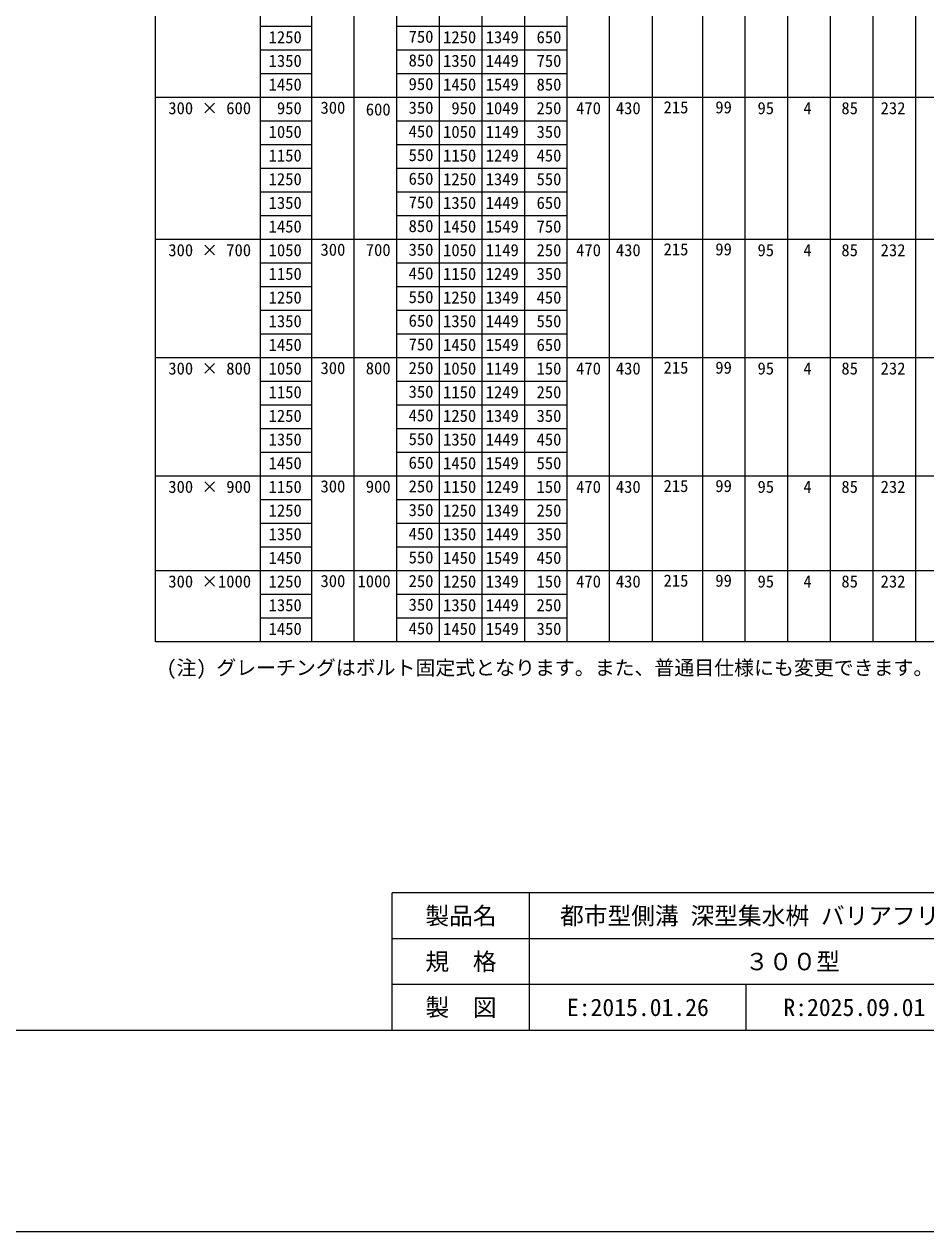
# Model space of a CAD drawing. Units: millimetres, scale not verified. Extents: x 63886 to 97934, y 3628 to 26930.
# Drawn here: x 69379 to 72897, y 3628 to 8340 of the extents above; entities that cross this region are included whole.
import ezdxf
from ezdxf.enums import TextEntityAlignment as Align

# ---------------------------------------------------------------- set-up
doc = ezdxf.new("R2010")
doc.units = ezdxf.units.MM
doc.header["$LTSCALE"] = 30
for name, color, linetype, lineweight in [('0_2', 7, 'Continuous', 13), ('図枠', 7, 'Continuous', 13), ('寸法表', 7, 'Continuous', 13)]:
    doc.layers.add(name, color=color, linetype=linetype, lineweight=lineweight)
doc.styles.add('ＭＳ ゴシック', font='')
doc.styles.get('ＭＳ ゴシック').set_extended_font_data('MS Gothic')

msp = doc.modelspace()

# ---------------------------------------------------------------- linework, layer by layer
at = {"layer": '0_2', "color": 1}
msp.add_line((86381.5, 3628.18), (63886.48, 3628.18), dxfattribs=at)
at = {"layer": '図枠', "lineweight": 20}
for p, q in [((74510.23, 4950.57), (70815.62, 4950.57)), ((70815.62, 4414.85), (70815.62, 4950.57)), ((71351.33, 4414.85), (71351.33, 4950.57)), ((74510.23, 4771.99), (70815.62, 4771.99)), ((73438.8, 4593.42), (70815.62, 4593.42)), ((72195.76, 4414.85), (72195.76, 4593.42)), ((64510.23, 4414.85), (74510.23, 4414.85))]:
    msp.add_line(p, q, dxfattribs=at)
at = {"layer": '寸法表'}
for p, q in [((69891.67, 5930.23), (69891.67, 10547.24)), ((70499.8, 10547.24), (70499.8, 5930.23)), ((70301.67, 5930.23), (70301.67, 10362.55)), ((70666.01, 10362.55), (70666.01, 5930.23)), ((70832.22, 10362.55), (70832.22, 5930.23)), ((70998.43, 10362.55), (70998.43, 5930.23)), ((71164.64, 10362.55), (71164.64, 5930.23)), ((71330.85, 10362.55), (71330.85, 5930.23)), ((71497.01, 10362.55), (71497.01, 5930.23)), ((71662.16, 10362.55), (71662.16, 5930.23)), ((71828.93, 10362.55), (71828.93, 5930.23)), ((72025.06, 10362.55), (72025.06, 5930.23)), ((72191.27, 10362.55), (72191.27, 5930.23)), ((72357.49, 10362.55), (72357.49, 5930.23)), ((72523.69, 10362.55), (72523.69, 5930.23)), ((72689.91, 10362.55), (72689.91, 5930.23)), ((72856.12, 10362.55), (72856.12, 5930.23)), ((70499.8, 8331.07), (70301.67, 8331.07)), ((71497.01, 8331.07), (70832.22, 8331.07)), ((70499.8, 8238.73), (70301.67, 8238.73)), ((71497.01, 8238.73), (70832.22, 8238.73)), ((70499.8, 8146.39), (70301.67, 8146.39)), ((71497.01, 8146.39), (70832.22, 8146.39)), ((74144.49, 8054.05), (69891.67, 8054.05)), ((70499.8, 7961.71), (70301.67, 7961.71)), ((71497.01, 7961.71), (70832.22, 7961.71)), ((70499.8, 7869.37), (70301.67, 7869.37)), ((71497.01, 7869.37), (70832.22, 7869.37)), ((70499.8, 7777.03), (70301.67, 7777.03)), ((71497.01, 7777.03), (70832.22, 7777.03)), ((70499.8, 7684.69), (70301.67, 7684.69)), ((71497.01, 7684.69), (70832.22, 7684.69)), ((70499.8, 7592.35), (70301.67, 7592.35)), ((71497.01, 7592.35), (70832.22, 7592.35)), ((74144.49, 7500.01), (69891.67, 7500.01)), ((70499.8, 7407.67), (70301.67, 7407.67)), ((71497.01, 7407.67), (70832.22, 7407.67)), ((70499.8, 7315.33), (70301.67, 7315.33)), ((71497.01, 7315.33), (70832.22, 7315.33)), ((70499.8, 7222.99), (70301.67, 7222.99)), ((71497.01, 7222.99), (70832.22, 7222.99)), ((70499.8, 7130.65), (70301.67, 7130.65)), ((71497.01, 7130.65), (70832.22, 7130.65)), ((74144.49, 7038.31), (69891.67, 7038.31)), ((70499.8, 6945.97), (70301.67, 6945.97)), ((71497.01, 6945.97), (70832.22, 6945.97)), ((70499.8, 6853.63), (70301.67, 6853.63)), ((71497.01, 6853.63), (70832.22, 6853.63)), ((70499.8, 6761.29), (70301.67, 6761.29)), ((71497.01, 6761.29), (70832.22, 6761.29)), ((70499.8, 6668.95), (70301.67, 6668.95)), ((71497.01, 6668.95), (70832.22, 6668.95)), ((74144.49, 6576.61), (69891.67, 6576.61)), ((70499.8, 6484.27), (70301.67, 6484.27)), ((71497.01, 6484.27), (70832.22, 6484.27)), ((70499.8, 6391.93), (70301.67, 6391.93)), ((71497.01, 6391.93), (70832.22, 6391.93)), ((70499.8, 6299.59), (70301.67, 6299.59)), ((71497.01, 6299.59), (70832.22, 6299.59)), ((74144.49, 6207.25), (69891.67, 6207.25)), ((70499.8, 6114.91), (70301.67, 6114.91)), ((71497.01, 6114.91), (70832.22, 6114.91)), ((70499.8, 6022.57), (70301.67, 6022.57)), ((71497.01, 6022.57), (70832.22, 6022.57)), ((74144.49, 5930.23), (69891.67, 5930.23))]:
    msp.add_line(p, q, dxfattribs=at)

# ---------------------------------------------------------------- texts
at = {"layer": '図枠', "style": 'ＭＳ ゴシック'}
for s, p in [('製品名', (71083.47, 4861.28)), ('都市型側溝 深型集水桝 バリアフリータイプ', (72395.07, 4861.28)), ('規  格', (71083.47, 4682.71)), ('３００型', (72376.87, 4682.71)), ('製\u3000図', (71083.47, 4504.14)), ('E:2015.01.26', (71773.54, 4504.14)), ('R:2025.09.01', (72617.97, 4504.14))]:
    msp.add_text(s, height=67.82, dxfattribs=at).set_placement(p, align=Align.MIDDLE_CENTER)
at = {"layer": '寸法表', "style": 'ＭＳ ゴシック'}
for s, height, p in [('1250', 47.47, (70333.22, 8251.73)), (' 750', 47.47, (70846.88, 8253.51)), ('1250', 47.47, (71013.66, 8251.73)), ('1349', 47.47, (71179.86, 8251.73)), (' 650', 47.47, (71346.08, 8251.72)), ('1350', 47.47, (70333.22, 8159.39)), (' 850', 47.47, (70846.88, 8161.17)), ('1350', 47.47, (71013.65, 8159.39)), ('1449', 47.47, (71179.86, 8159.39)), (' 750', 47.47, (71346.08, 8159.38)), ('1450', 47.47, (70333.22, 8067.05)), (' 950', 47.47, (70846.88, 8068.83)), ('1450', 47.47, (71013.65, 8067.05)), ('1549', 47.47, (71179.86, 8067.05)), (' 850', 47.47, (71346.08, 8067.03)), ('300 × 600', 47.47, (69941.75, 7974.7)), (' 950', 47.47, (70333.22, 7974.71)), ('300', 47.47, (70535.47, 7976.54)), (' 600', 47.47, (70679.85, 7969.7)), (' 350', 47.47, (70846.88, 7976.49)), (' 950', 47.47, (71013.66, 7974.71)), ('1049', 47.47, (71179.87, 7974.71)), (' 250', 47.47, (71346.08, 7974.71)), ('470', 47.47, (71532.68, 7974.82)), ('430', 47.47, (71687.64, 7974.82)), ('215', 47.47, (71873.75, 7978.03)), ('99', 47.47, (72075.62, 7978.03)), ('95', 47.47, (72240.2, 7974.82)), ('4', 47.47, (72419.35, 7974.82)), ('85', 47.47, (72567.37, 7974.82)), ('232', 47.47, (72720.46, 7974.82)), ('1050', 47.47, (70333.22, 7882.37)), (' 450', 47.47, (70846.88, 7884.15)), ('1050', 47.47, (71013.66, 7882.37)), ('1149', 47.47, (71179.87, 7882.37)), (' 350', 47.47, (71346.08, 7882.36)), ('1150', 47.47, (70333.22, 7790.03)), (' 550', 47.47, (70846.88, 7791.81)), ('1150', 47.47, (71013.66, 7790.03)), ('1249', 47.47, (71179.87, 7790.03)), (' 450', 47.47, (71346.08, 7790.02)), ('1250', 47.47, (70333.22, 7697.69)), (' 650', 47.47, (70846.88, 7699.47)), ('1250', 47.47, (71013.66, 7697.69)), ('1349', 47.47, (71179.86, 7697.69)), (' 550', 47.47, (71346.08, 7697.68)), ('1350', 47.47, (70333.22, 7605.35)), (' 750', 47.47, (70846.88, 7607.13)), ('1350', 47.47, (71013.65, 7605.35)), ('1449', 47.47, (71179.86, 7605.35)), (' 650', 47.47, (71346.08, 7605.34)), ('1450', 47.47, (70333.22, 7513.01)), (' 850', 47.47, (70846.88, 7514.79)), ('1450', 47.47, (71013.65, 7513.01)), ('1549', 47.47, (71179.86, 7513.01)), (' 750', 47.47, (71346.08, 7513)), ('300 × 700', 47.47, (69941.75, 7420.67)), ('1050', 47.47, (70333.22, 7420.67)), ('300', 47.47, (70535.47, 7422.5)), (' 700', 47.47, (70679.85, 7421.52)), (' 350', 47.47, (70846.88, 7422.45)), ('1050', 47.47, (71013.66, 7420.67)), ('1149', 47.47, (71179.87, 7420.67)), (' 250', 47.47, (71346.08, 7420.67)), ('470', 47.47, (71532.68, 7420.78)), ('430', 47.47, (71687.64, 7420.78)), ('215', 47.47, (71873.75, 7423.99)), ('99', 47.47, (72075.62, 7423.99)), ('95', 47.47, (72240.2, 7420.78)), ('4', 47.47, (72419.35, 7420.78)), ('85', 47.47, (72567.37, 7420.78)), ('232', 47.47, (72720.46, 7420.78)), ('1150', 47.47, (70333.22, 7328.33)), (' 450', 47.47, (70846.88, 7330.11)), ('1150', 47.47, (71013.66, 7328.33)), ('1249', 47.47, (71179.87, 7328.33)), (' 350', 47.47, (71346.08, 7328.32)), ('1250', 47.47, (70333.22, 7235.99)), (' 550', 47.47, (70846.88, 7237.77)), ('1250', 47.47, (71013.66, 7235.99)), ('1349', 47.47, (71179.86, 7235.99)), (' 450', 47.47, (71346.08, 7235.98)), ('1350', 47.47, (70333.22, 7143.65)), (' 650', 47.47, (70846.88, 7145.43)), ('1350', 47.47, (71013.65, 7143.65)), ('1449', 47.47, (71179.86, 7143.65)), (' 550', 47.47, (71346.08, 7143.64)), ('1450', 47.47, (70333.22, 7051.31)), (' 750', 47.47, (70846.88, 7053.09)), ('1450', 47.47, (71013.65, 7051.31)), ('1549', 47.47, (71179.86, 7051.31)), (' 650', 47.47, (71346.08, 7051.3)), ('300', 47.47, (70535.47, 6960.8)), (' 250', 47.47, (70846.88, 6960.75)), ('215', 47.47, (71873.75, 6962.29)), ('99', 47.47, (72075.62, 6962.29)), ('300 × 800', 47.47, (69941.75, 6958.97)), ('1050', 47.47, (70333.22, 6958.97)), (' 800', 47.47, (70679.85, 6959.82)), ('1050', 47.47, (71013.66, 6958.97)), ('1149', 47.47, (71179.87, 6958.97)), (' 150', 47.47, (71346.08, 6958.97)), ('470', 47.47, (71532.68, 6959.08)), ('430', 47.47, (71687.64, 6959.08)), ('95', 47.47, (72240.2, 6959.08)), ('4', 47.47, (72419.35, 6959.08)), ('85', 47.47, (72567.37, 6959.08)), ('232', 47.47, (72720.46, 6959.08)), ('1150', 47.47, (70333.22, 6866.63)), (' 350', 47.47, (70846.88, 6868.41)), ('1150', 47.47, (71013.66, 6866.63)), ('1249', 47.47, (71179.87, 6866.63)), (' 250', 47.47, (71346.08, 6866.63)), ('1250', 47.47, (70333.22, 6774.29)), (' 450', 47.47, (70846.88, 6776.07)), ('1250', 47.47, (71013.66, 6774.29)), ('1349', 47.47, (71179.86, 6774.29)), (' 350', 47.47, (71346.08, 6774.28)), ('1350', 47.47, (70333.22, 6681.95)), (' 550', 47.47, (70846.88, 6683.73)), ('1350', 47.47, (71013.65, 6681.95)), ('1449', 47.47, (71179.86, 6681.95)), (' 450', 47.47, (71346.08, 6681.94)), ('1450', 47.47, (70333.22, 6589.61)), (' 650', 47.47, (70846.88, 6591.39)), ('1450', 47.47, (71013.65, 6589.61)), ('1549', 47.47, (71179.86, 6589.61)), (' 550', 47.47, (71346.08, 6589.6)), ('300 × 900', 47.47, (69941.75, 6497.27)), ('1150', 47.47, (70333.22, 6497.27)), ('300', 47.47, (70535.47, 6499.1)), (' 900', 47.47, (70679.85, 6498.12)), (' 250', 47.47, (70846.88, 6499.05)), ('1150', 47.47, (71013.66, 6497.27)), ('1249', 47.47, (71179.87, 6497.27)), (' 150', 47.47, (71346.08, 6497.27)), ('470', 47.47, (71532.68, 6497.38)), ('430', 47.47, (71687.64, 6497.38)), ('215', 47.47, (71873.75, 6500.58)), ('99', 47.47, (72075.62, 6500.58)), ('95', 47.47, (72240.2, 6497.38)), ('4', 47.47, (72419.35, 6497.38)), ('85', 47.47, (72567.37, 6497.38)), ('232', 47.47, (72720.46, 6497.38)), ('1250', 47.47, (70333.22, 6404.93)), (' 350', 47.47, (70846.88, 6406.71)), ('1250', 47.47, (71013.66, 6404.93)), ('1349', 47.47, (71179.86, 6404.93)), (' 250', 47.47, (71346.08, 6404.93)), ('1350', 47.47, (70333.22, 6312.59)), (' 450', 47.47, (70846.88, 6314.37)), ('1350', 47.47, (71013.65, 6312.59)), ('1449', 47.47, (71179.86, 6312.59)), (' 350', 47.47, (71346.08, 6312.58)), ('1450', 47.47, (70333.22, 6220.25)), (' 550', 47.47, (70846.88, 6222.03)), ('1450', 47.47, (71013.65, 6220.25)), ('1549', 47.47, (71179.86, 6220.25)), (' 450', 47.47, (71346.08, 6220.24)), ('300 ×1000', 47.47, (69941.75, 6127.9)), ('1250', 47.47, (70333.22, 6127.91)), ('300', 47.47, (70535.47, 6129.74)), ('1000', 47.47, (70679.85, 6128.76)), (' 250', 47.47, (70846.88, 6129.69)), ('1250', 47.47, (71013.65, 6127.91)), ('1349', 47.47, (71179.86, 6127.91)), (' 150', 47.47, (71346.08, 6127.9)), ('470', 47.47, (71532.68, 6128.02)), ('430', 47.47, (71687.64, 6128.02)), ('215', 47.47, (71873.75, 6131.22)), ('99', 47.47, (72075.62, 6131.22)), ('95', 47.47, (72240.2, 6128.02)), ('4', 47.47, (72419.35, 6128.02)), ('85', 47.47, (72567.37, 6128.02)), ('232', 47.47, (72720.46, 6128.02)), ('1350', 47.47, (70333.22, 6035.57)), (' 350', 47.47, (70846.88, 6037.35)), ('1350', 47.47, (71013.65, 6035.57)), ('1449', 47.47, (71179.86, 6035.57)), (' 250', 47.47, (71346.08, 6035.56)), ('1450', 47.47, (70333.22, 5943.23)), (' 450', 47.47, (70846.88, 5945.01)), ('1450', 47.47, (71013.65, 5943.23)), ('1549', 47.47, (71179.86, 5943.23)), (' 350', 47.47, (71346.08, 5943.22)), ('(注) グレーチングはボルト固定式となります。また、普通目仕様にも変更できます。', 56.96, (69935.03, 5783.85))]:
    msp.add_text(s, height=height, dxfattribs=at).set_placement(p, align=Align.BOTTOM_LEFT)

doc.saveas('drawing.dxf')
